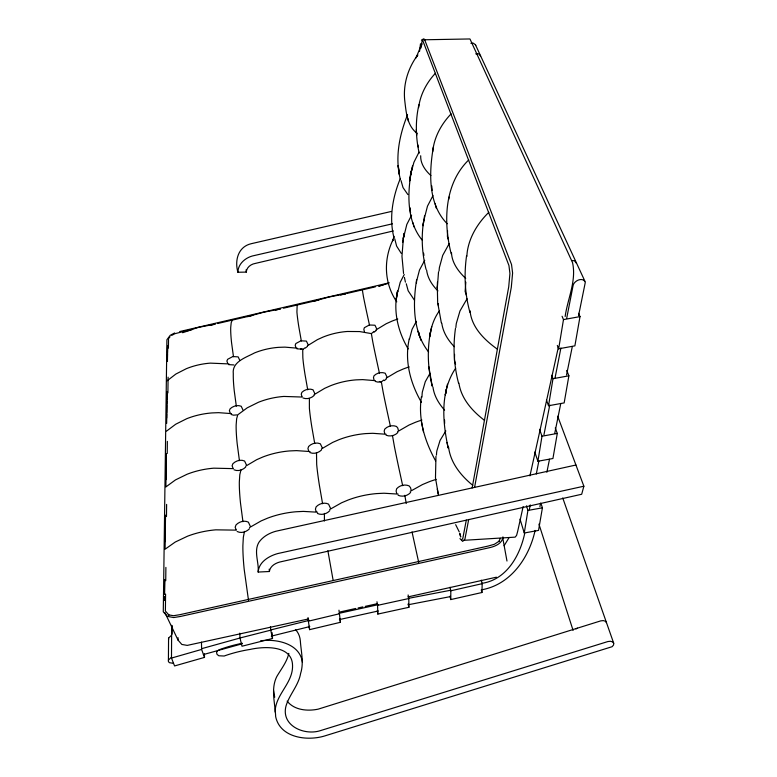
<?xml version="1.0" encoding="UTF-8"?>
<svg xmlns="http://www.w3.org/2000/svg" width="777" height="777" viewBox="0 0 777 777"><rect width="100%" height="100%" fill="white"/><g stroke="black" fill="none" stroke-linecap="round" stroke-linejoin="round"><path stroke-width="1.17" d="M308.391 618.958L187.228 645.396L181.828 644.444L178.059 640.141L178.059 637.713M481.274 580.157L482.177 583.673L481.934 592.511L450.777 599.582L450.806 590.802L449.99 587.266M204.429 653.846L204.506 657.4L174.572 665.947L171.484 658.061L171.688 625.339M172.057 634.197L172.105 625.718M173.232 663.335L169.376 662.664L168.405 661.548L168.57 638.14L171.134 635.615M164.384 599.97L164.433 596.581M164.462 594.318L164.646 579.691M165.122 541.627L165.452 515.18M165.889 479.671L166.22 453.69M166.666 418.065L166.715 413.782M166.734 412.723L166.822 405.322M166.841 404.273L166.88 401.146M166.89 400.106L166.977 392.9M167.424 357.401L167.473 353.807M167.482 352.612L167.56 346.697M164.462 600.504L164.51 596.862M164.539 594.444L164.724 579.885M165.112 548.339L165.52 515.588M165.889 486.47L166.297 453.71M166.666 423.387L167.065 391.841M167.444 361.509L167.638 345.736M165.579 594.065L165.384 611.033L168.949 615.044L168.279 614.821L173.553 615.705L179.875 614.685L488.024 546.085L494.386 544.279L499.252 541.113L498.883 541.579L500.33 538.344M165.734 580.74L165.889 567.404M166.482 516.511L166.618 504.39M167.21 453.496L167.346 441.375M167.91 392.9L168.094 377.146M168.424 348.057L168.531 339.578M437.432 282.245L437.305 287.995L438.529 271.853M419.192 153.176C415.666 137.315 415.277 120.658 418.91 104.778M437.325 286.742L437.665 302.544L441.326 322.795M324.436 513.383L324.397 520.978M562.742 497.95L613.723 643.269L613.548 645.027L612.121 646.697L325.116 735.819C307.537 741.375 280.108 738.033 275.66 716.627C275.184 703.399 270.551 689.112 276.777 676.592C281.157 669.065 286.859 662.082 288.84 653.399M275.155 712.082C275.087 694.648 292.939 683.469 292.55 665.675C292.414 645.065 264.355 646.221 250.087 649.436A92.822 56.536 -5.8 0 0 224.135 656.021L218.823 655.769L217.036 654.37L216.55 652.554L217.492 650.805L219.619 649.582A98.358 60.091 -5.8 0 1 242.337 643.269M403.457 237.111L401.962 256.264L403.564 273.465M447.542 230.652L447.426 236.548L448.523 239.928M454.564 354.38L454.438 360.295L455.584 364.258M316.501 452.748L316.686 464.432A83.362 6.925 77.5 0 0 319.386 485.256L322.591 503.749M435.955 456.216L435.479 477.904L438.325 494.425L437.276 489.102M455.468 328.457C452.874 346.717 453.855 365.433 458.585 383.265M466.579 255.682C463.918 274.572 464.801 293.988 469.949 312.393M393.356 230.944L255.312 263.422C250.913 264.122 246.571 267.375 246.27 272.096L237.908 272.251C237.956 264.209 244.978 258.042 252.272 256.012L392.366 223.834M419.57 51.292L420.493 43.745M421.435 396.726C417.861 419.153 424.893 441.453 435.644 460.936M295.532 629.661C298.475 632.653 299.99 636.722 300.34 640.86C301.039 651.689 304.06 662.713 300.631 673.387C298.553 685.489 289.433 694.502 286.014 705.972C280.769 725.728 304.399 735.897 320.435 730.623L607.886 641.549L610.45 641.258L612.597 641.889L613.723 643.269M423.562 221.775C421.124 237.616 422.096 253.865 426.068 269.376M309.382 398.397L309.392 408.226A78.739 6.255 77.3 0 0 311.81 426.884L314.724 443.512M583.867 486.217L581.691 494.259L281.701 561.586C276.379 562.558 270.202 565.588 269.376 571.513L258.158 572.047C258.809 561.965 268.988 555.973 277.777 553.554L583.867 486.217L557.682 416.229M423.931 219.94L423.018 225.757L424.543 215.919M403.282 238.656L404.108 233.372L402.7 242.366M397.601 290.967L396.231 299.718L397.601 290.967C392.909 310.858 397.931 331.614 408.187 348.931M540.957 503.341L542.424 507.808L538.539 530.4L524.261 532.993L527.913 510.44L526.456 505.827M555.273 427.952L557.294 433.42L552.933 458.508L537.907 461.247L541.996 436.208L539.578 429.351M566.744 370.435L568.89 375.806L564.16 402.904L548.543 405.749L552.991 378.7L551.689 375.31M578.564 313.306L580.011 316.598L574.883 345.852L558.663 348.805L563.48 319.609L562.072 316.258M416.647 279.565C412.733 303.7 412.723 332.012 428.622 351.971M455.681 368.162C439.957 391.355 442.531 421.94 448.203 448.067L447.028 442.443M409.333 338.568C404.234 360.528 410.353 383.216 421.425 402.34M418.628 107.634C420.202 94.716 426.573 82.741 435.373 73.291M411.752 170.26L413.908 162.315L419.026 152.146M397.737 292.113L400.223 282.255L404.234 274.514M466.307 520.066L462.83 538.306L461.684 539.947M472.144 487.946L508.712 286.868L509.935 273.504L508.935 265.511L422.659 40.278M430.662 331.225C426.981 349.378 427.738 368.259 432.245 386.198L428.768 366.55M468.706 519.434L464.937 539.053L462.694 541.404L459.955 538.597M474.601 487.296L511.295 287.325L512.606 273.028L511.528 264.52L424.485 39.306L423.64 38.85L421.406 40.103M529.341 509.654L530.273 504.904M536.305 473.999L538.859 460.926M543.958 434.77L549.757 405.06M555.089 377.719L560.897 348.009M566.695 318.288L572.96 286.198C573.3 280.885 583.041 276.34 585.295 282.391L578.564 315.627M409.382 339.413L412.072 329.322L416.355 321.387M431.701 326.651L429.642 336.781C430.953 327.622 433.751 318.57 439.287 311.043M304.73 347.97L302.972 349.407L302.729 350.641L302.845 357.692A74.757 5.662 77 0 0 305.021 374.495L307.721 389.811M447.455 384.188L445.299 395.056L446.445 389.355M539.898 506.701L540.617 503.137M546.862 472.28L549.504 459.226M554.788 433.119L560.79 403.448M566.559 374.961L572.319 346.484M451.194 253.846C443.288 222.377 443.997 183.994 468.745 159.907M433.372 147.008C429.011 172.397 427.826 204.157 447.212 223.766M524.708 533.43C519.91 555.749 506.507 579.827 481.653 583.381M420.998 47.96L421.95 43.599L415.986 57.906L417.841 54.827C407.789 68.337 402.7 85.179 404.914 102.001C406.245 113.18 407.342 126.049 417.123 133.353M411.713 169.405C407.303 192.599 406.4 220.726 422.028 239.957M523.144 506.575L517.667 531.371L516.579 535.411L515.141 537.14L463.879 540.316M529.933 475.883L558.372 347.193M565.151 316.492C567.628 298.689 576.621 280.885 572.542 262.645L469.968 38.957L423.572 39.792M412.538 165.802L410.47 175.078L412.16 167.987M465.821 282.129L465.132 291.433L466.365 295.279M421.697 42.861L422.29 40.53M244.512 531.371L243.337 537.286L242.88 545.707A88.568 13.462 78.4 0 0 244.201 569.415L248.504 600.359M535.091 530.438C529.186 557.779 510.547 584.906 481.303 589.869M297.164 305.021L296.921 311.995A71.27 5.148 76.9 0 0 298.892 327.224L301.34 341.016M240.957 469.91L239.802 474.737L239.326 481.973A83.149 12.131 77.9 0 0 240.501 503.088L242.948 521.697M407.546 114.743C399.407 135.081 394.784 157.595 400.34 179.234M394.075 236.334L392.589 240.909L392.948 239.879C383.323 259.761 384.159 283.44 396.765 301.835M400.262 178.671C392.618 197.319 388.888 218.143 394.036 237.966M503.078 537.014C501.913 544.075 494.56 546.61 488.49 547.911L180.342 616.482L173.727 617.55L167.308 616.365L163.277 611.81L166.9 339.772L170.202 335.324L174.64 332.974M509.11 537.567L504.118 545.726M232.284 320.105L231.206 322.678L230.72 327.379A71.105 9.023 76.8 0 0 231.575 342.812L233.479 356.701M411.616 215.132L406.818 224.436L404.205 235.004A51.806 43.007 -20.5 0 0 404.021 237.092M432.974 195.629L427.486 206.138L424.475 217.851A56.993 47.329 -23 0 0 424.242 220.173M424.728 260.305L419.483 270.066L416.647 280.915A54.652 44.027 -19.5 0 0 416.433 283.061M449.261 243.522L442.725 255.351L439.423 267.424A60.441 48.601 -21.6 0 0 439.083 271.008M168.376 660.149L170.989 657.614M467.055 298.786L459.965 311.004L456.322 323.436A64.336 49.806 -20.5 0 0 455.885 327.525M429.866 373.601L425.272 381.73L422.338 392.035A55.497 41.735 -16.4 0 0 422.018 397.105M445.833 430.924L440.054 440.433L436.839 450.942A58.79 42.346 -15.9 0 0 436.47 455.079M168.463 338.733L169.969 336.859M451.097 113.889C441.715 123.679 434.751 136.101 432.935 149.66A59.674 50.913 -28 0 0 432.721 151.758M488.83 212.315C478.195 222.717 469.842 235.994 467.404 250.845A67.657 54.176 -24.1 0 0 466.87 256.439M410.625 492.443C407.624 495.92 402.301 497.173 398.106 495.26M329.837 510.625C326.816 513.995 321.561 515.452 317.395 513.432M397.873 432.517C394.969 435.693 390.044 436.859 386.052 435.207M167.133 380.779L175.874 374.038L186.325 368.696A62.869 47.912 -2.2 0 1 210.373 363.131L228.972 363.918M249.514 528.71C246.464 531.954 241.258 533.624 237.131 531.487M321.571 449.864C318.638 452.933 313.772 454.283 309.809 452.535M384.353 380.623L386.46 378.855M166.501 431.138L175.699 424.232L186.684 418.725A66.026 48.601 -2.8 0 1 211.985 412.927L218.58 412.665L231.546 413.617M245.668 467.113C242.715 470.085 237.898 471.61 233.964 469.774M314.161 395.435C311.324 398.251 306.789 399.495 303.011 397.989M165.802 486.985L175.495 479.904L187.092 474.242A69.522 49.155 -3.3 0 1 213.782 468.172L233.265 468.628M374.164 332.138L376.185 330.526M307.371 345.814L317.463 339.617L323.028 337.092A62.743 48.689 -9.8 0 1 347.319 331.478L359.664 331.565L371.377 333.615L374.096 331.429M305.39 348.028L307.478 346.387M165.025 549.252L175.272 542.025L187.539 536.198A73.426 49.543 -3.9 0 1 215.773 529.836L236.383 530.137M379.361 381.488L381.361 381.905L383.76 380.031M375.913 329.972L386.227 323.718L391.88 321.173A62.976 48.844 -13.8 0 1 397.785 319.056M314.025 394.706L324.66 388.335L330.526 385.732A65.909 49.407 -9.8 0 1 356.089 379.866L362.626 379.623L375.34 380.652M245.697 466.171L256.672 459.693L262.772 457.031A69.367 49.66 -6.5 0 1 289.607 450.932L296.523 450.631L310.052 451.544M386.159 378.166L397.037 371.727L403.001 369.104A66.162 49.573 -13.5 0 1 409.217 366.909M321.416 448.96L332.653 442.414L338.859 439.724A69.415 50 -9.8 0 1 365.831 433.585L372.717 433.304L386.111 434.256M397.533 431.662L409.042 425.038L415.345 422.329A69.687 50.194 -13.3 0 1 421.921 420.056M249.534 527.544L261.159 520.901L267.618 518.152A73.252 50.068 -6.8 0 1 296.018 511.761L303.331 511.402L317.628 512.218M329.652 509.518L341.579 502.787L348.154 500.009A73.31 50.427 -9.8 0 1 376.709 493.58L383.993 493.23L398.125 494.094M410.217 491.375L422.455 484.566L429.137 481.769A73.621 50.631 -13 0 1 436.111 479.409M171.785 335.353L174.971 333.663L188.17 330.371M575.951 628.933L577.428 628.156M182.634 332.721L192.667 329.399M188.102 330.633L198.766 327.311L215.21 324.145L210.722 325.126M171.484 658.061L201.612 649.436L201.476 642.161M202.049 648.562L240.122 637.975M203.37 654.574L242.045 643.832M496.396 577.194L407.847 596.94M388.413 283.362L378.642 286.15L383.022 285.072M270.649 629.962L309.363 620.318M272.076 632.624L272.513 638.48L241.987 646.231L239.996 637.985L270.736 630.166L270.464 626.544M271.29 636.149L309.809 626.563M252.855 315.336L247.717 316.589L263.869 312.179L280.371 308.993L275.505 310.062M318.852 299.98L313.034 301.398L329.263 296.969L345.833 293.774L340.579 294.93M339.442 613.772L340.423 622.309L309.596 629.652L308.401 621.182L339.442 613.772L338.966 610.168M179.71 331.556L389.306 282.818M217.599 323.523L248.475 316.346M283.518 308.197L312.344 301.495M347.086 293.415L375.34 286.849M391.453 211.431L251.224 243.706C238.083 246.736 234.518 260.45 237.908 272.251M450.806 590.802L482.177 583.673M339.122 613.315L378.214 604.671M339.423 619.58L378.312 610.984M340.365 611.878L355.759 608.469M358.119 607.944L362.859 606.895M365.229 606.371L377.068 603.748M575.932 465.015L275.874 531.245C269.298 533.061 262.985 536.557 258.984 542.21C253.448 551.214 259.13 562.325 258.158 572.047M408.809 598.533L408.887 607.303L377.845 614.073L377.554 605.361L408.809 598.533L408.119 594.959M470.901 43.298L473.106 43.085L475.407 44.648L584.964 281.323M475.718 53.836L478.933 53.904L480.584 56.109M408.11 604.768L450.563 596.571M409.314 598.193L450.825 590.209M563.48 319.609L580.011 316.598M552.991 378.7L568.89 375.806M541.996 436.208L557.294 433.42M527.913 510.44L542.424 507.808M302.389 349.145L296.892 348.834M233.926 364.947L228.574 364.617M381.206 381.808L377.875 382.099L375.262 381.429M236.771 414.908L233.537 415.18L231.128 414.462M260.645 640.802C276.563 638.626 300.019 643.531 302.447 662.451M571.785 260.489L574.465 260.8L576.476 263.335M302.204 397.047L283.858 396.435A65.87 49.077 -6.2 0 0 258.43 402.272L247.232 407.828L237.762 414.811L236.645 418.745L236.15 424.99A78.545 10.956 77.5 0 0 237.208 443.9L239.433 460.644M297.135 348.174L284.926 347.134L278.681 347.338A62.704 48.368 -5.9 0 0 254.516 352.923C246.086 357.488 231.818 361.664 233.294 373.727A74.573 9.926 77.1 0 0 234.246 390.773L236.334 406.196M300.641 348.912L302.972 349.407M497.542 349.291C484.615 340.112 471.522 327.408 470.036 310.751M484.595 420.444C472.435 411.208 461.169 398.718 458.906 383.071M472.795 485.334C460.965 475.767 450.505 462.839 448.601 447.29M430.905 175.553C425.291 170.551 420.338 163.607 420.687 155.759M465.705 278.409C458.488 271.61 451.825 262.811 451.466 252.515M437.937 290.899C432.255 285.305 427.612 278.205 426.631 270.153M414.52 300.33L408.168 290.792L406.264 283.751M454.331 346.697C448.038 340.258 442.968 332.216 441.783 323.154M444.58 410.101C438.752 403.632 434.061 395.746 432.944 386.995M287.131 701.126C294.269 710.256 307.527 711.363 318.143 709.158L600.718 620.881L603.253 620.6L605.361 621.231L606.478 622.62M407.847 194.541L403.03 187.597L401.029 180.614M401.223 253.321L396.629 246.124L394.755 238.869M455.662 524.669L459.265 531.924M164.841 612.49L178.059 640.141M557.313 345.435L558.663 348.805M236.072 529.574L235.169 527.262L236.014 524.931C239.083 521.707 244.24 520.056 248.368 522.144L250.34 526.369M232.964 468.075L232.109 465.782L232.915 463.684C235.878 460.732 240.656 459.217 244.59 461.023L246.455 465.005M546.445 400.058L548.543 405.749M201.612 649.436L204.506 657.4M230.186 412.946L229.37 410.683L230.138 408.789C233.003 406.08 237.451 404.681 241.21 406.245L242.968 410.013M227.68 363.257L226.894 361.033L227.632 359.304L232.809 356.556L238.16 356.876L239.831 360.45M534.79 452.078L537.907 461.247M475.407 44.648L475.699 45.561M316.171 511.538L315.413 509.197L316.113 506.886C319.153 503.545 324.368 502.097 328.535 504.088L330.516 508.313M538.937 524.106L573.096 630.409M420.998 340.462L418.084 331.245L419.493 335.751M308.663 450.864L307.935 448.543L308.615 446.464C311.558 443.414 316.385 442.084 320.347 443.793L322.222 447.785M301.942 396.493L301.243 394.201L301.894 392.327C304.739 389.53 309.236 388.286 313.014 389.772L314.792 393.55M520.017 519.114L524.261 532.993M295.882 347.504L295.202 345.25L295.833 343.541L300.922 340.802L306.41 341.093L308.09 344.677M274.708 697.212L273.572 690.452M396.726 493.405L396.105 491.015L396.658 488.733C399.669 485.285 404.953 484.042 409.149 485.916L410.557 487.762L411.15 490.161M481.361 590.238L481.934 592.511M384.77 433.566L384.168 431.206L384.712 429.157C387.626 426.01 392.521 424.844 396.513 426.466L397.814 428.098L398.397 430.468M459.887 533.76L460.712 537.024L459.819 533.411M374.058 379.963L373.475 377.632L374.009 375.777C376.835 372.902 381.39 371.814 385.188 373.213L386.975 377M364.413 331.672L363.84 329.38L364.364 327.7L369.366 324.98L374.99 325.242L376.68 328.836M450 596.163L450.777 599.582M435.217 203.797L436.15 207.964M369.522 325.252L366.53 311.548A71.426 1.233 77 0 1 363.432 296.552L362.335 289.87M379.467 373.358L376.146 358.139A74.932 1.36 77 0 1 372.727 341.569L371.377 333.615M390.404 426.291L386.81 409.77A78.943 1.505 77 0 1 383.012 391.385L381.361 381.905M418.716 562.48L412.024 531.876M402.69 485.693L398.698 467.327A83.586 1.671 77.1 0 1 394.454 446.794L392.453 435.489M270.736 630.166L272.513 638.48M404.419 277.389L405.419 282.129M407.77 118.104L408.469 121.435M421.406 421.503L423.426 431.73M408.226 603.855L408.887 607.303M333.129 580.302L327.865 550.699M413.131 222.941L413.869 226.816M406.254 503.554L404.817 495.299M502.622 537.276L506.973 561.033M418.881 332.614L419.463 335.975M376.962 601.767L377.554 605.361M432.177 190.365L431.75 185.858M377.282 610.605L377.845 614.073M417.88 144.91L418.22 147.028M438.092 303.535L438.49 306.051M423.582 253.137L423.931 255.439M410.081 209.246L409.877 207.75L410.557 212.927M339.967 618.832L340.423 622.309M309.227 626.155L309.596 629.652M308.022 617.56L308.401 621.182M246.095 269.833L246.27 272.096M269.201 569.152L269.376 571.513M416.511 132.925L416.676 135.256L416.317 129.555M239.763 633.148L239.996 637.985M444.561 420.036L444.638 423.494M168.57 638.14L168.599 639.529M430.303 334.411A57.828 44.998 -18.6 0 1 430.545 332.206M448.824 199.203A63.403 52.564 -25.9 0 1 449.077 197.028M445.804 393.259A61.412 45.872 -17.8 0 1 446.173 389.879M411.111 171.494L409.654 180.73L411.111 171.494M399.329 174.262L398.212 165.637L399.329 174.262"/></g></svg>
